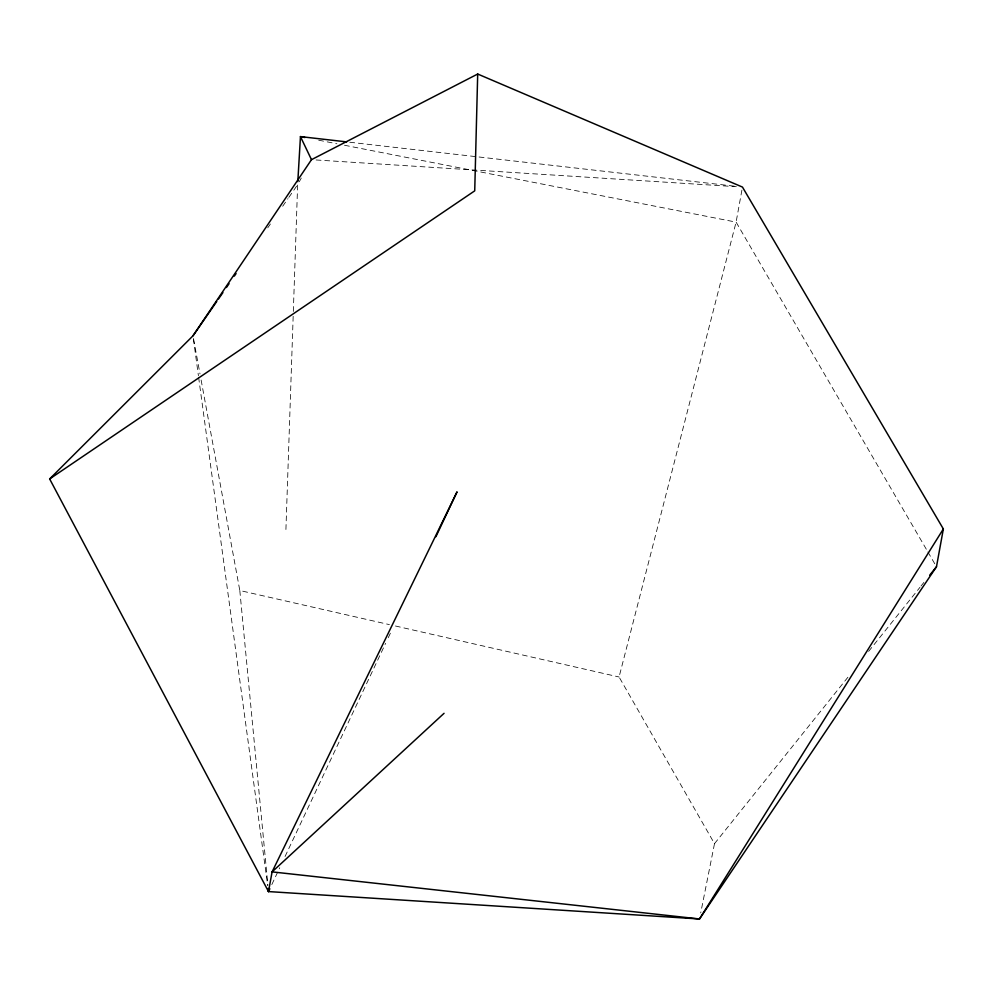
<?xml version="1.0" encoding="UTF-8"?>
<svg xmlns="http://www.w3.org/2000/svg" width="993" height="993" viewBox="0 0 993 993"><rect width="100%" height="100%" fill="white"/><g stroke="black" fill="none" stroke-linecap="round" stroke-linejoin="round"><path stroke-width="0.74" stroke-dasharray="4.96 3.72" d="M285.922 529.48L293.283 313.006M293.332 311.467L297.639 184.673L301.276 178.095M741.92 190.122L736.098 222.122L619.073 676.99L714.501 843.665L700.71 912.952M271.821 884.564L279.753 867.733M285.053 856.512L385.607 643.327M388.251 637.717L391.565 630.704M267.738 227.844L270.381 224.033M282.695 206.259L287.97 198.637M288.851 197.371L297.639 184.673M714.501 843.665L850.219 674.359M868.627 651.383L920.002 587.285M920.97 586.081L923.887 582.444M316.097 159.972L736.31 186.684M349.747 142.235L736.31 186.374M318.679 140.187L336.888 143.762M344.484 145.251L736.098 222.122L927.127 550.631M201.12 380.034L239.809 590.512L389.405 624.622M395.45 626L619.073 676.99M927.909 551.984L934.922 564.049M193.548 338.849L199.99 373.927M193.399 338.874L198.414 375.714M198.612 377.253L267.676 885.433M239.809 590.512L267.924 885.396"/><path stroke-width="1.49" d="M477.695 74.028L474.728 190.842L49.65 478.949L268.507 891.577L699.506 918.972L936.486 566.73L943.35 528.959L742.466 187.081L477.695 74.028L311.479 159.674L192.99 335.808L49.65 478.949M297.813 181.669L300.457 136.612L346.669 141.887M269.835 888.772L268.507 891.577L268.098 888.512M435.89 536.729L457.053 491.845L272.094 871.879L268.507 891.577L268.222 888.487M943.35 528.959L699.506 918.972L272.094 871.879L444.057 713.309M192.99 335.808L216.735 301.512M218.485 298.967L222.891 292.625M226.404 287.536L229.048 283.725M234.323 276.116L236.073 273.572M929.696 575.195L936.486 566.73M305.012 137.506L300.457 136.612L311.479 159.674"/></g></svg>
